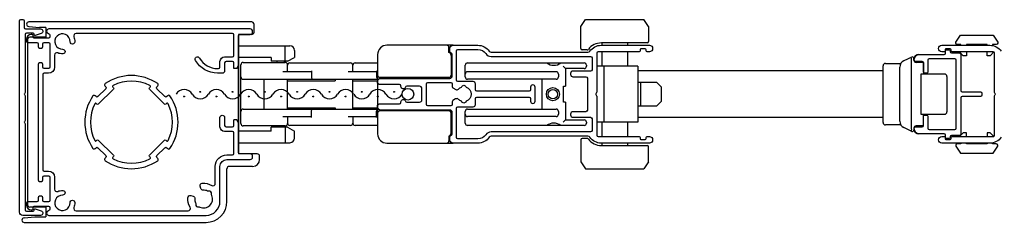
# Model space of a CAD drawing. Header units: inches. Extents: x 1985 to 11287, y 379 to 4336.
# Drawn here: x 7595.31 to 7603.58, y 3438.38 to 3440.09 of the extents above; entities that cross this region are included whole.
import ezdxf

# ---------------------------------------------------------------- set-up
doc = ezdxf.new("R2010")
doc.units = ezdxf.units.IN
doc.header["$MEASUREMENT"] = 0
doc.layers.get('0').update_dxf_attribs({"linetype": 'CONTINUOUS'})
doc.layers.add('screen 99', color=4, linetype='CONTINUOUS')

# ---------------------------------------------------------------- blocks, each defined once
blk = doc.blocks.new('_Screen01')
for centre in [(5.2, 0.5), (1.73, -0.5)]:
    blk.add_circle(centre, 0.1)
for centre, start, end in [((1.73, -1), 30, 150), ((5.2, 1), 210, 330)]:
    blk.add_arc(centre, 2, start, end)

msp = doc.modelspace()

# ---------------------------------------------------------------- linework, layer by layer
at = {"layer": 'screen 99'}
for p, q in [((7597.27386, 3440.074596), (7595.391974, 3440.074596)), ((7597.293545, 3439.987982), (7597.293545, 3440.054911)), ((7600.054302, 3440.035226), (7600.093672, 3440.094281)), ((7600.093672, 3440.094281), (7600.585797, 3440.094281)), ((7600.625167, 3440.035226), (7600.585797, 3440.094281)), ((7595.390258, 3440.035301), (7595.481115, 3440.027352)), ((7595.533706, 3440.027352), (7595.481115, 3440.027352)), ((7595.533706, 3440.027352), (7595.533706, 3439.944675)), ((7597.163624, 3439.968297), (7597.163624, 3438.960425)), ((7597.27386, 3439.968297), (7597.163624, 3439.968297)), ((7600.054302, 3439.850187), (7600.054302, 3440.035226)), ((7600.625167, 3440.035226), (7600.625167, 3439.909242)), ((7595.380163, 3439.92499), (7595.380163, 3438.531292)), ((7595.533706, 3439.944675), (7595.399848, 3439.944675)), ((7597.163624, 3438.972236), (7597.163624, 3439.956486)), ((7600.613356, 3439.897431), (7600.22753, 3439.897431)), ((7600.231467, 3439.897431), (7600.231467, 3439.877746)), ((7600.448002, 3439.897431), (7600.448002, 3439.877746)), ((7597.163624, 3439.873809), (7597.596694, 3439.873809)), ((7597.557324, 3439.743888), (7597.557324, 3439.873809)), ((7597.636064, 3439.834439), (7597.636064, 3439.775384)), ((7598.33777, 3439.799006), (7598.33777, 3439.129716)), ((7598.975564, 3439.877746), (7598.41651, 3439.877746)), ((7598.940131, 3439.817543), (7598.940131, 3439.858061)), ((7600.10844, 3439.838376), (7600.066113, 3439.838376)), ((7600.231467, 3439.822628), (7600.231467, 3439.700581)), ((7600.448002, 3439.822628), (7600.448002, 3439.700581)), ((7597.439214, 3439.775384), (7597.163624, 3439.775384)), ((7597.202994, 3439.732077), (7597.557324, 3439.732077)), ((7597.439214, 3439.775384), (7597.439214, 3439.743888)), ((7597.577009, 3439.743888), (7597.439214, 3439.743888)), ((7597.490395, 3439.732077), (7597.490395, 3439.743888)), ((7597.54945, 3439.743888), (7597.54945, 3439.732077)), ((7597.577009, 3439.743888), (7597.636064, 3439.775384)), ((7597.596694, 3439.72814), (7598.108504, 3439.72814)), ((7598.147874, 3439.72814), (7598.33777, 3439.72814)), ((7598.959816, 3439.791132), (7598.959816, 3439.625778)), ((7599.097611, 3439.72814), (7600.081861, 3439.72814)), ((7602.626861, 3439.724203), (7602.757608, 3439.724203)), ((7602.850216, 3439.778215), (7602.783006, 3439.746874)), ((7602.847333, 3439.169086), (7602.847333, 3439.759636)), ((7602.867018, 3439.751762), (7602.867018, 3439.76751)), ((7602.949695, 3439.732077), (7602.886703, 3439.732077)), ((7602.949695, 3439.732077), (7602.949695, 3439.633652)), ((7597.147267, 3439.680896), (7597.124254, 3439.680896)), ((7597.183309, 3439.21633), (7597.183309, 3439.712392)), ((7597.777796, 3439.653337), (7597.537639, 3439.653337)), ((7597.577009, 3439.653337), (7597.577009, 3439.712392)), ((7597.777796, 3439.661211), (7597.777796, 3439.61003)), ((7598.328976, 3439.653337), (7598.088819, 3439.653337)), ((7598.128189, 3439.653337), (7598.128189, 3439.708455)), ((7598.328976, 3439.661211), (7598.328976, 3439.61003)), ((7599.077926, 3439.61003), (7599.077926, 3439.708455)), ((7599.845641, 3439.653337), (7599.097611, 3439.653337)), ((7599.865326, 3439.633652), (7599.865326, 3439.61003)), ((7599.924381, 3439.680896), (7599.904415, 3439.700581)), ((7600.081861, 3439.680896), (7599.924381, 3439.680896)), ((7599.924381, 3439.680896), (7599.924381, 3439.53129)), ((7600.101546, 3439.708455), (7600.101546, 3439.700581)), ((7600.534616, 3439.700581), (7600.18816, 3439.700581)), ((7600.247215, 3439.700581), (7600.247215, 3439.228141)), ((7600.534616, 3439.700581), (7600.534616, 3439.228141)), ((7602.607176, 3439.661211), (7600.534616, 3439.661211)), ((7602.607176, 3439.224204), (7602.607176, 3439.704518)), ((7602.748908, 3439.235371), (7602.748908, 3439.693352)), ((7602.926073, 3439.633652), (7602.926073, 3439.29507)), ((7603.12686, 3439.633652), (7602.926073, 3439.633652)), ((7597.202994, 3439.590345), (7598.33777, 3439.590345)), ((7597.380159, 3439.338377), (7597.380159, 3439.590345)), ((7597.577009, 3439.338377), (7597.577009, 3439.590345)), ((7597.577009, 3439.578534), (7597.978583, 3439.578534)), ((7597.978583, 3439.590345), (7597.978583, 3439.578534)), ((7598.128189, 3439.338377), (7598.128189, 3439.590345)), ((7598.128189, 3439.578534), (7598.33777, 3439.578534)), ((7598.940131, 3439.606093), (7598.357455, 3439.606093)), ((7599.845641, 3439.590345), (7599.097611, 3439.590345)), ((7599.727531, 3439.338377), (7599.727531, 3439.590345)), ((7600.558238, 3439.562786), (7600.558238, 3439.365936)), ((7600.735403, 3439.523416), (7600.696033, 3439.562786)), ((7603.146545, 3439.613967), (7603.146545, 3439.314755)), ((7599.908633, 3439.53129), (7599.924381, 3439.53129)), ((7599.908633, 3439.397432), (7599.908633, 3439.53129)), ((7599.924381, 3439.397432), (7599.908633, 3439.397432)), ((7599.924381, 3439.397432), (7599.924381, 3439.247826)), ((7600.735403, 3439.405306), (7600.696033, 3439.365936)), ((7597.202994, 3439.338377), (7598.33777, 3439.338377)), ((7597.577009, 3439.350188), (7597.978583, 3439.350188)), ((7597.777796, 3439.267511), (7597.777796, 3439.318692)), ((7597.978583, 3439.350188), (7597.978583, 3439.338377)), ((7598.128189, 3439.350188), (7598.33777, 3439.350188)), ((7598.328976, 3439.267511), (7598.328976, 3439.318692)), ((7598.940131, 3439.322629), (7598.357455, 3439.322629)), ((7598.959816, 3439.13759), (7598.959816, 3439.302944)), ((7599.077926, 3439.220267), (7599.077926, 3439.318692)), ((7599.097611, 3439.338377), (7599.845641, 3439.338377)), ((7599.865326, 3439.318692), (7599.865326, 3439.29507)), ((7597.147267, 3439.247826), (7597.124254, 3439.247826)), ((7597.537639, 3439.275385), (7597.777796, 3439.275385)), ((7597.577009, 3439.275385), (7597.577009, 3439.21633)), ((7598.088819, 3439.275385), (7598.328976, 3439.275385)), ((7598.128189, 3439.275385), (7598.128189, 3439.220267)), ((7599.845641, 3439.275385), (7599.097611, 3439.275385)), ((7599.924381, 3439.247826), (7599.904415, 3439.228141)), ((7599.924381, 3439.247826), (7600.081861, 3439.247826)), ((7600.101546, 3439.228141), (7600.101546, 3439.220267)), ((7600.534616, 3439.228141), (7600.18816, 3439.228141)), ((7600.231467, 3439.228141), (7600.231467, 3439.106094)), ((7600.448002, 3439.228141), (7600.448002, 3439.106094)), ((7602.607176, 3439.267511), (7600.534616, 3439.267511)), ((7602.926073, 3439.29507), (7603.12686, 3439.29507)), ((7602.949695, 3439.196645), (7602.949695, 3439.29507)), ((7597.439214, 3439.153338), (7597.163624, 3439.153338)), ((7597.557324, 3439.196645), (7597.202994, 3439.196645)), ((7597.577009, 3439.184834), (7597.439214, 3439.184834)), ((7597.439214, 3439.153338), (7597.439214, 3439.184834)), ((7597.490395, 3439.184834), (7597.490395, 3439.196645)), ((7597.54945, 3439.196645), (7597.54945, 3439.184834)), ((7597.557324, 3439.184834), (7597.557324, 3439.054913)), ((7597.577009, 3439.184834), (7597.636064, 3439.153338)), ((7598.108504, 3439.200582), (7597.596694, 3439.200582)), ((7597.636064, 3439.094283), (7597.636064, 3439.153338)), ((7598.33777, 3439.200582), (7598.147874, 3439.200582)), ((7600.081861, 3439.200582), (7599.097611, 3439.200582)), ((7602.757608, 3439.204519), (7602.626861, 3439.204519)), ((7602.850216, 3439.150508), (7602.783006, 3439.181849)), ((7602.867018, 3439.17696), (7602.867018, 3439.161212)), ((7602.949695, 3439.196645), (7602.886703, 3439.196645)), ((7597.163624, 3439.054913), (7597.596694, 3439.054913)), ((7598.940131, 3439.11118), (7598.940131, 3439.070661)), ((7600.054302, 3439.078535), (7600.054302, 3438.893496)), ((7600.10844, 3439.090346), (7600.066113, 3439.090346)), ((7598.41651, 3439.050976), (7598.975564, 3439.050976)), ((7600.22753, 3439.031291), (7600.613356, 3439.031291)), ((7600.231467, 3439.050976), (7600.231467, 3439.031291)), ((7600.448002, 3439.050976), (7600.448002, 3439.031291)), ((7600.625167, 3438.893496), (7600.625167, 3439.01948)), ((7597.321104, 3438.960425), (7597.163624, 3438.960425)), ((7597.340789, 3438.913181), (7597.340789, 3438.94074)), ((7600.054302, 3438.893496), (7600.093672, 3438.834441)), ((7600.625167, 3438.893496), (7600.585797, 3438.834441)), ((7597.065199, 3438.558851), (7597.065199, 3438.834441)), ((7597.281734, 3438.854126), (7597.084884, 3438.854126)), ((7600.093672, 3438.834441), (7600.585797, 3438.834441)), ((7595.533706, 3438.511607), (7595.399848, 3438.511607)), ((7595.533706, 3438.511607), (7595.533706, 3438.42893)), ((7595.350888, 3438.420981), (7595.441745, 3438.42893)), ((7595.441745, 3438.42893), (7595.533706, 3438.42893)), ((7595.352604, 3438.381686), (7596.888034, 3438.381686))]:
    msp.add_line(p, q, dxfattribs=at)
for points in [[(7595.340793, 3438.440741, -0.41421356), (7595.313234, 3438.4683), (7595.313234, 3440.08247, -0.41421356), (7595.325045, 3440.094281), (7595.340793, 3440.094281, -0.41421356), (7595.352604, 3440.08247), (7595.352604, 3440.027352, 0.41421356), (7595.364415, 3440.015541), (7595.490399, 3440.015541, -0.85570079), (7595.496412, 3439.977112), (7595.44556, 3439.9608, -0.50834698), (7595.435281, 3439.968297), (7595.435281, 3439.972234, 0.41421356), (7595.427407, 3439.980108), (7595.372289, 3439.980108, 0.41421356), (7595.360478, 3439.968297), (7595.360478, 3439.482219, -0.1316525), (7595.359423, 3439.478282), (7595.353659, 3439.468298, 0.26794919), (7595.353659, 3439.460424), (7595.359423, 3439.450441, -0.1316525), (7595.360478, 3439.446504), (7595.360478, 3439.245999, -0.1316525), (7595.359423, 3439.242062), (7595.353659, 3439.232078, 0.26794919), (7595.353659, 3439.224204), (7595.359423, 3439.214221, -0.1316525), (7595.360478, 3439.210284), (7595.360478, 3438.487985, 0.41421356), (7595.372289, 3438.476174), (7595.427407, 3438.476174, 0.41421356), (7595.435281, 3438.484048), (7595.435281, 3438.487985, -0.50834698), (7595.44556, 3438.495483), (7595.496412, 3438.479171, -0.85570079), (7595.490399, 3438.440741)], [(7598.6921, 3439.397432, 0.41421356), (7598.711785, 3439.417117), (7598.711785, 3439.511605, 0.41421356), (7598.6921, 3439.53129), (7598.584224, 3439.53129, 0.32390717), (7598.573004, 3439.52317, -0.85249755), (7598.53462, 3439.529322), (7598.53462, 3439.535227, 0.41421356), (7598.522809, 3439.547038), (7598.349581, 3439.547038, -0.41421356), (7598.33777, 3439.558849), (7598.33777, 3439.57066, -0.41421356), (7598.365329, 3439.598219), (7598.948005, 3439.598219, 0.41421356), (7598.96769, 3439.617904), (7598.96769, 3439.799337, 0.36597738), (7598.957848, 3439.810983, -0.36597738), (7598.948005, 3439.822628), (7598.948005, 3439.850187, -0.41421356), (7598.975564, 3439.877746), (7599.184225, 3439.877746, -0.24539268), (7599.281152, 3439.827128, 0.24539268), (7599.297307, 3439.818691), (7600.114448, 3439.818691, 0.24539268), (7600.130603, 3439.827128, -0.24539268), (7600.22753, 3439.877746), (7600.633041, 3439.877746, -1), (7600.633041, 3439.822628), (7600.613356, 3439.822628, -0.41421356), (7600.605482, 3439.830502), (7600.605482, 3439.838376, 0.41421356), (7600.597608, 3439.84625), (7600.562175, 3439.84625, 0.41421356), (7600.554301, 3439.838376), (7600.554301, 3439.830502, -0.41421356), (7600.546427, 3439.822628), (7600.199971, 3439.822628, 0.41421356), (7600.18816, 3439.810817), (7600.18816, 3439.482219, -0.1316525), (7600.187105, 3439.478282), (7600.181341, 3439.468298, 0.26794919), (7600.181341, 3439.460424), (7600.187105, 3439.450441, -0.1316525), (7600.18816, 3439.446504), (7600.18816, 3439.117905, 0.41421356), (7600.199971, 3439.106094), (7600.546427, 3439.106094, -0.41421356), (7600.554301, 3439.09822), (7600.554301, 3439.090346, 0.41421356), (7600.562175, 3439.082472), (7600.597608, 3439.082472, 0.41421356), (7600.605482, 3439.090346), (7600.605482, 3439.09822, -0.41421356), (7600.613356, 3439.106094), (7600.633041, 3439.106094, -1), (7600.633041, 3439.050976), (7600.22753, 3439.050976, -0.24539268), (7600.130603, 3439.101595, 0.24539268), (7600.114448, 3439.110031), (7599.297307, 3439.110031, 0.24539268), (7599.281152, 3439.101595, -0.24539268), (7599.184225, 3439.050976), (7598.975564, 3439.050976, -0.41421356), (7598.948005, 3439.078535), (7598.948005, 3439.106094, -0.36597738), (7598.957848, 3439.11774, 0.36597738), (7598.96769, 3439.129386), (7598.96769, 3439.310818, 0.41421356), (7598.948005, 3439.330503), (7598.365329, 3439.330503, -0.41421356), (7598.33777, 3439.358062), (7598.33777, 3439.369873, -0.41421356), (7598.349581, 3439.381684), (7598.522809, 3439.381684, 0.41421356), (7598.53462, 3439.393495), (7598.53462, 3439.399401, -0.85249755), (7598.573004, 3439.405552, 0.32390717), (7598.584224, 3439.397432)], [(7599.003123, 3439.830502, -0.41421356), (7599.014934, 3439.842313), (7599.184225, 3439.842313, -0.24539268), (7599.252074, 3439.80688, 0.24539268), (7599.297307, 3439.783258), (7600.136979, 3439.783258, -0.41421356), (7600.14879, 3439.771447), (7600.14879, 3439.671054, -0.41421356), (7600.136979, 3439.659243), (7599.987373, 3439.659243, 0.41421356), (7599.967688, 3439.639558), (7599.967688, 3439.631684, 0.41421356), (7599.987373, 3439.611999), (7600.097609, 3439.611999, -0.41421356), (7600.10942, 3439.600188), (7600.10942, 3439.328535, -0.41421356), (7600.097609, 3439.316724), (7599.987373, 3439.316724, 0.41421356), (7599.967688, 3439.297039), (7599.967688, 3439.289165, 0.41421356), (7599.987373, 3439.26948), (7600.136979, 3439.26948, -0.41421356), (7600.14879, 3439.257669), (7600.14879, 3439.157275, -0.41421356), (7600.136979, 3439.145464), (7599.297307, 3439.145464, 0.24539268), (7599.252074, 3439.121842, -0.24539268), (7599.184225, 3439.086409), (7599.014934, 3439.086409, -0.41421356), (7599.003123, 3439.09822), (7599.003123, 3439.346251, -0.41421356), (7599.014934, 3439.358062), (7599.144855, 3439.358062, 0.41421356), (7599.16454, 3439.377747), (7599.16454, 3439.42696, -0.41421356), (7599.176351, 3439.438771), (7599.617295, 3439.438771, -0.41421356), (7599.629106, 3439.42696), (7599.629106, 3439.405306, 1), (7599.668476, 3439.405306), (7599.668476, 3439.523416, 1), (7599.629106, 3439.523416), (7599.629106, 3439.501763, -0.41421356), (7599.617295, 3439.489952), (7599.176351, 3439.489952, -0.41421356), (7599.16454, 3439.501763), (7599.16454, 3439.550975, 0.41421356), (7599.144855, 3439.57066), (7599.014934, 3439.57066, -0.41421356), (7599.003123, 3439.582471)], [(7603.264655, 3439.495857, 0.41421356), (7603.276466, 3439.484046), (7603.430009, 3439.484046, -0.41421356), (7603.44182, 3439.472235), (7603.44182, 3439.456487, -0.41421356), (7603.430009, 3439.444676), (7603.276466, 3439.444676, 0.41421356), (7603.264655, 3439.432865), (7603.264655, 3439.127748, -0.41421356), (7603.252844, 3439.115937), (7603.185915, 3439.115937, 0.41421356), (7603.174104, 3439.104126), (7603.174104, 3439.09822, -0.41421356), (7603.16623, 3439.090346), (7603.142608, 3439.090346, -0.41421356), (7603.134734, 3439.09822), (7603.134734, 3439.117905, 0.41421356), (7603.122923, 3439.129716), (7602.910325, 3439.129716, -0.41421356), (7602.870955, 3439.169086), (7602.870955, 3439.17696, -0.41421356), (7602.882766, 3439.188771), (7602.937884, 3439.188771, 0.41421356), (7602.949695, 3439.200582), (7602.949695, 3439.279322, -0.41421356), (7602.957569, 3439.287196), (7602.977254, 3439.287196, -0.41421356), (7602.985128, 3439.279322), (7602.985128, 3439.17696, 0.41421356), (7602.996939, 3439.165149), (7603.213474, 3439.165149, 0.41421356), (7603.225285, 3439.17696), (7603.225285, 3439.751762, 0.41421356), (7603.213474, 3439.763573), (7602.996939, 3439.763573, 0.41421356), (7602.985128, 3439.751762), (7602.985128, 3439.6494, -0.41421356), (7602.977254, 3439.641526), (7602.957569, 3439.641526, -0.41421356), (7602.949695, 3439.6494), (7602.949695, 3439.72814, 0.41421356), (7602.937884, 3439.739951), (7602.882766, 3439.739951, -0.41421356), (7602.870955, 3439.751762), (7602.870955, 3439.759636, -0.41421356), (7602.910325, 3439.799006), (7603.122923, 3439.799006, 0.41421356), (7603.134734, 3439.810817), (7603.134734, 3439.830502, -0.41421356), (7603.142608, 3439.838376), (7603.16623, 3439.838376, -0.41421356), (7603.174104, 3439.830502), (7603.174104, 3439.824597, 0.41421356), (7603.185915, 3439.812786), (7603.252844, 3439.812786, -0.41421356), (7603.264655, 3439.800975)], [(7596.036221, 3438.902929, 0.30865119), (7596.480007, 3438.902929, 0.4700005), (7596.481702, 3438.921037), (7596.473865, 3438.928874, -0.41421356), (7596.473865, 3438.945578), (7596.540678, 3439.012391, -0.41421356), (7596.557381, 3439.012391), (7596.565218, 3439.004553, 0.4700005), (7596.583326, 3439.006248, 0.30865119), (7596.583326, 3439.450035, 0.4700005), (7596.565218, 3439.451729), (7596.557381, 3439.443892, -0.41421356), (7596.540678, 3439.443892), (7596.473865, 3439.510705, -0.41421356), (7596.473865, 3439.527408), (7596.481702, 3439.535246, 0.4700005), (7596.480007, 3439.553354, 0.30865119), (7596.036221, 3439.553354, 0.4700005), (7596.034526, 3439.535246), (7596.042363, 3439.527408, -0.41421356), (7596.042363, 3439.510705), (7595.97555, 3439.443892, -0.41421356), (7595.958847, 3439.443892), (7595.951009, 3439.451729, 0.4700005), (7595.932901, 3439.450035, 0.30865119), (7595.932901, 3439.006248, 0.4700005), (7595.951009, 3439.004553), (7595.958847, 3439.012391, -0.41421356), (7595.97555, 3439.012391), (7596.042363, 3438.945578, -0.41421356), (7596.042363, 3438.928874), (7596.034526, 3438.921037, 0.4700005)], [(7596.413796, 3438.918634, 0.51116244), (7596.415825, 3438.931236), (7596.409835, 3438.937226, -0.41421356), (7596.409835, 3438.948361), (7596.537894, 3439.07642, -0.41421356), (7596.549029, 3439.07642), (7596.555019, 3439.07043, 0.51116244), (7596.567621, 3439.072459, 0.23733328), (7596.567621, 3439.383823, 0.51116244), (7596.555019, 3439.385853), (7596.549029, 3439.379863, -0.41421356), (7596.537894, 3439.379863), (7596.409835, 3439.507921, -0.41421356), (7596.409835, 3439.519057), (7596.415825, 3439.525047, 0.51116244), (7596.413796, 3439.537649, 0.23733328), (7596.102432, 3439.537649, 0.51116244), (7596.100402, 3439.525047), (7596.106392, 3439.519057, -0.41421356), (7596.106392, 3439.507921), (7595.978334, 3439.379863, -0.41421356), (7595.967198, 3439.379863), (7595.961208, 3439.385853, 0.51116244), (7595.948606, 3439.383823, 0.23733328), (7595.948606, 3439.072459, 0.51116244), (7595.961208, 3439.07043), (7595.967198, 3439.07642, -0.41421356), (7595.978334, 3439.07642), (7596.106392, 3438.948361, -0.41421356), (7596.106392, 3438.937226), (7596.100402, 3438.931236, 0.51116244), (7596.102432, 3438.918634, 0.23733328)], [(7599.047055, 3439.404322, -0.12550234), (7599.02063, 3439.420782, 0.3454303), (7598.996574, 3439.424212), (7598.973596, 3439.410945, 0.26794919), (7598.96769, 3439.400717), (7598.96769, 3439.377747, -0.41421356), (7598.955879, 3439.365936), (7598.762966, 3439.365936, -0.41421356), (7598.751155, 3439.377747), (7598.751155, 3439.550975, -0.41421356), (7598.762966, 3439.562786), (7598.955879, 3439.562786, -0.41421356), (7598.96769, 3439.550975), (7598.96769, 3439.528006, 0.26794919), (7598.973596, 3439.517778), (7598.996945, 3439.504297, 0.34688676), (7599.020404, 3439.507703, -0.12682365), (7599.047055, 3439.524401, -0.77459667), (7599.085175, 3439.524401, -0.73172268), (7599.085175, 3439.404322, -0.77459667)]]:
    msp.add_lwpolyline(points, format="xyb", close=True, dxfattribs=at)
for points in [[(7597.147267, 3439.680896), (7597.162569, 3439.7074, 0.1316525), (7597.163624, 3439.711337), (7597.163624, 3439.956486, -0.41421356), (7597.175435, 3439.968297), (7597.262049, 3439.968297, 0.41421356), (7597.281734, 3439.987982), (7597.281734, 3439.995856, 0.41421356), (7597.262049, 3440.015541), (7595.561265, 3440.015541, 0.93922053), (7595.558804, 3439.976326, -0.37796447), (7595.569139, 3439.964607), (7595.569139, 3439.948612, -0.41421356), (7595.557328, 3439.936801), (7595.435281, 3439.936801, -0.41421356), (7595.427407, 3439.944675), (7595.427407, 3439.960423, 0.41421356), (7595.419533, 3439.968297), (7595.411659, 3439.968297, 0.41421356), (7595.372289, 3439.928927), (7595.372289, 3439.913179, 0.41421356), (7595.3841, 3439.901368), (7595.458903, 3439.901368, -0.41421356), (7595.470714, 3439.889557), (7595.470714, 3439.865935, 0.41421356), (7595.482525, 3439.854124), (7595.498273, 3439.854124, 0.41421356), (7595.510084, 3439.865935), (7595.510084, 3439.889557, -0.41421356), (7595.521895, 3439.901368), (7595.557328, 3439.901368, -0.41421356), (7595.569139, 3439.889557), (7595.569139, 3439.692707, -0.41421356), (7595.557328, 3439.680896), (7595.521895, 3439.680896, -0.41421356), (7595.510084, 3439.692707), (7595.510084, 3439.716329, 0.41421356), (7595.498273, 3439.72814), (7595.482525, 3439.72814, 0.41421356), (7595.470714, 3439.716329), (7595.470714, 3438.739953, 0.41421356), (7595.482525, 3438.728142), (7595.498273, 3438.728142, 0.41421356), (7595.510084, 3438.739953), (7595.510084, 3438.763575, -0.41421356), (7595.521895, 3438.775386), (7595.557328, 3438.775386, -0.41421356), (7595.569139, 3438.763575), (7595.569139, 3438.566725, -0.41421356), (7595.557328, 3438.554914), (7595.521895, 3438.554914, -0.41421356), (7595.510084, 3438.566725), (7595.510084, 3438.590347, 0.41421356), (7595.498273, 3438.602158), (7595.482525, 3438.602158, 0.41421356), (7595.470714, 3438.590347), (7595.470714, 3438.566725, -0.41421356), (7595.458903, 3438.554914), (7595.3841, 3438.554914, 0.41421356), (7595.372289, 3438.543103), (7595.372289, 3438.527355, 0.41421356), (7595.411659, 3438.487985), (7595.419533, 3438.487985, 0.41421356), (7595.427407, 3438.495859), (7595.427407, 3438.511607, -0.41421356), (7595.435281, 3438.519481), (7595.557328, 3438.519481, -0.41421356), (7595.569139, 3438.50767), (7595.569139, 3438.491675, -0.37796447), (7595.558804, 3438.479957, 0.93922053), (7595.561265, 3438.440741), (7596.888034, 3438.440741, 0.41421356), (7597.006144, 3438.558851), (7597.006144, 3438.854126, -0.41421356), (7597.065199, 3438.913181), (7597.262049, 3438.913181, 0.41421356), (7597.281734, 3438.932866), (7597.281734, 3438.94074, 0.41421356), (7597.262049, 3438.960425), (7597.175435, 3438.960425, -0.41421356), (7597.163624, 3438.972236), (7597.163624, 3439.217385, 0.1316525), (7597.162569, 3439.221322), (7597.147267, 3439.247826)], [(7597.124254, 3439.680896), (7597.124254, 3439.72814, 0.41421356), (7597.112443, 3439.739951), (7597.057325, 3439.739951, 0.41421356), (7597.045514, 3439.72814), (7597.045514, 3439.661211, -0.41421356), (7597.025829, 3439.641526), (7596.986459, 3439.641526, -0.26794919), (7596.798934, 3439.749794, -1), (7596.833029, 3439.769479, 0.26794919), (7596.986459, 3439.680896), (7596.994333, 3439.680896, 0.41421356), (7597.006144, 3439.692707), (7597.006144, 3439.739951, -0.41421356), (7597.045514, 3439.779321), (7597.112443, 3439.779321, 0.41421356), (7597.124254, 3439.791132), (7597.124254, 3439.96436, 0.41421356), (7597.112443, 3439.976171), (7595.790102, 3439.976171, 0.53390927), (7595.771901, 3439.948987, -0.10486143), (7595.77973, 3439.906416, -1), (7595.740375, 3439.907483, 2.5098457), (7595.677198, 3439.844306, -1), (7595.678264, 3439.80495, -0.10486143), (7595.635693, 3439.812779, 0.53390927), (7595.608509, 3439.794578), (7595.608509, 3439.692707, -0.41421356), (7595.557328, 3439.641526), (7595.521895, 3439.641526, 0.41421356), (7595.510084, 3439.629715), (7595.510084, 3438.826567, 0.41421356), (7595.521895, 3438.814756), (7595.557328, 3438.814756, -0.41421356)], [(7603.264655, 3439.877746), (7603.264655, 3439.883756), (7603.233159, 3439.883756, -0.41421356), (7603.221348, 3439.895567), (7603.221348, 3439.903441), (7603.260718, 3439.962496), (7603.536308, 3439.962496), (7603.575678, 3439.903441), (7603.575678, 3439.895567, -0.41421356), (7603.563867, 3439.883756), (7603.532371, 3439.883756), (7603.532371, 3439.87536)], [(7603.605676, 3439.101595, -0.24539268), (7603.508749, 3439.050976), (7603.103238, 3439.050976, -1), (7603.103238, 3439.106094), (7603.122923, 3439.106094, -0.41421356), (7603.130797, 3439.09822), (7603.130797, 3439.090346, 0.41421356), (7603.138671, 3439.082472), (7603.174104, 3439.082472, 0.41421356), (7603.181978, 3439.090346), (7603.181978, 3439.09822, -0.41421356), (7603.189852, 3439.106094), (7603.536308, 3439.106094, 0.41421356), (7603.548119, 3439.117905), (7603.548119, 3439.446504, -0.1316525), (7603.549174, 3439.450441), (7603.554938, 3439.460424, 0.26794919), (7603.554938, 3439.468298), (7603.549174, 3439.478282, -0.1316525), (7603.548119, 3439.482219), (7603.548119, 3439.810817, 0.41421356), (7603.536308, 3439.822628), (7603.189852, 3439.822628, -0.41421356), (7603.181978, 3439.830502), (7603.181978, 3439.838376, 0.41421356), (7603.174104, 3439.84625), (7603.138671, 3439.84625, 0.41421356), (7603.130797, 3439.838376), (7603.130797, 3439.830502, -0.41421356), (7603.122923, 3439.822628), (7603.103238, 3439.822628, -1), (7603.103238, 3439.877746), (7603.508749, 3439.877746, -0.24539268), (7603.605676, 3439.827128, 0.24539268)], [(7595.557328, 3438.814756, -0.41421356), (7595.608509, 3438.763575), (7595.608509, 3438.661704, 0.53390927), (7595.635693, 3438.643504, -0.10486143), (7595.678264, 3438.651333, -1), (7595.677198, 3438.611977, 2.5098457), (7595.740375, 3438.5488, -1), (7595.77973, 3438.549867, -0.10486143), (7595.771901, 3438.507295, 0.53390927), (7595.790102, 3438.480111), (7596.736533, 3438.480111, 0.58231702), (7596.753432, 3438.509891, -0.15804316), (7596.735015, 3438.59037, -0.46592626), (7596.759718, 3438.607644), (7596.779083, 3438.602455, -0.35399729), (7596.793647, 3438.582419, 0.12106273), (7596.800355, 3438.547355, -0.15958718), (7596.801742, 3438.53518, 0.53881591), (7596.824992, 3438.51193, -0.15958718), (7596.837167, 3438.510542, 0.69548238), (7596.936343, 3438.609718, -0.15958718), (7596.934955, 3438.621893, 0.53881591), (7596.911706, 3438.645143, -0.15958718), (7596.89953, 3438.64653, 0.12106273), (7596.864466, 3438.653239, -0.35399729), (7596.84443, 3438.667802), (7596.839241, 3438.687167, -0.46592626), (7596.856515, 3438.71187, -0.15804316), (7596.936994, 3438.693453, 0.58231702), (7596.966774, 3438.710352), (7596.966774, 3438.854126, -0.41421356), (7597.065199, 3438.952551), (7597.112443, 3438.952551, 0.41421356), (7597.124254, 3438.964362), (7597.124254, 3439.13759, 0.41421356), (7597.112443, 3439.149401), (7597.045514, 3439.149401, -0.41421356), (7597.006144, 3439.188771), (7597.006144, 3439.267511, -1), (7597.045514, 3439.267511), (7597.045514, 3439.200582, 0.41421356), (7597.057325, 3439.188771), (7597.112443, 3439.188771, 0.41421356), (7597.124254, 3439.200582), (7597.124254, 3439.247826, 0.41421356)], [(7603.264655, 3439.050976), (7603.264655, 3439.044967), (7603.233159, 3439.044967, 0.41421356), (7603.221348, 3439.033156), (7603.221348, 3439.025282), (7603.260718, 3438.966227), (7603.536308, 3438.966227), (7603.575678, 3439.025282), (7603.575678, 3439.033156, 0.41421356), (7603.563867, 3439.044967), (7603.532371, 3439.044967), (7603.532371, 3439.053363)]]:
    msp.add_lwpolyline(points, format="xyb", dxfattribs=at)
for points in [[(7603.485127, 3439.877746), (7603.485127, 3439.883756), (7603.311899, 3439.883756), (7603.311899, 3439.877746)], [(7603.311899, 3439.822628), (7603.311899, 3439.789268), (7603.28434, 3439.789268), (7603.252844, 3439.820764), (7603.264655, 3439.820764), (7603.264655, 3439.822628)], [(7603.532371, 3439.822628), (7603.532371, 3439.820764), (7603.544182, 3439.820764), (7603.512686, 3439.789268), (7603.485127, 3439.789268), (7603.485127, 3439.822628)], [(7600.696033, 3439.562786), (7600.534616, 3439.562786)], [(7600.735403, 3439.405306), (7600.735403, 3439.523416)], [(7600.534616, 3439.365936), (7600.696033, 3439.365936)], [(7603.311899, 3439.106094), (7603.311899, 3439.139455), (7603.28434, 3439.139455), (7603.252844, 3439.107959), (7603.264655, 3439.107959), (7603.264655, 3439.106094)], [(7603.532371, 3439.106094), (7603.532371, 3439.107959), (7603.544182, 3439.107959), (7603.512686, 3439.139455), (7603.485127, 3439.139455), (7603.485127, 3439.106094)], [(7603.485127, 3439.050976), (7603.485127, 3439.044967), (7603.311899, 3439.044967), (7603.311899, 3439.050976)]]:
    msp.add_lwpolyline(points, dxfattribs=at)
for centre, radius in [((7598.593675, 3439.464361), 0.049213), ((7599.818082, 3439.464361), 0.055118), ((7599.818082, 3439.464361), 0.03937)]:
    msp.add_circle(centre, radius, dxfattribs=at)
for centre, radius, start, end in [((7595.391974, 3440.054911), 0.019685, 90, 265), ((7597.27386, 3440.054911), 0.019685, 0, 90), ((7597.27386, 3439.987982), 0.019685, 270, 0), ((7595.399848, 3439.92499), 0.019685, 90, 180), ((7600.22753, 3439.759636), 0.137795, 90, 142.7522191), ((7600.613356, 3439.909242), 0.011811, 270, 0), ((7597.596694, 3439.834439), 0.03937, 0, 90), ((7598.41651, 3439.799006), 0.07874, 90, 180), ((7598.920446, 3439.858061), 0.019685, 0, 90), ((7598.932257, 3439.791132), 0.027559, 0, 73.3984505), ((7600.066113, 3439.850187), 0.011811, 180, 270), ((7600.10844, 3439.850187), 0.011811, 270, 322.7522191), ((7602.910325, 3439.759636), 0.03937, 90, 180), ((7597.202994, 3439.712392), 0.019685, 90, 180), ((7597.557324, 3439.712392), 0.019685, 0, 90), ((7597.596694, 3439.708455), 0.019685, 90, 180), ((7598.108504, 3439.708455), 0.019685, 0, 90), ((7598.147874, 3439.708455), 0.019685, 90, 180), ((7599.097611, 3439.708455), 0.019685, 90, 180), ((7599.825956, 3439.80688), 0.098425, 233.1301024, 306.8698976), ((7600.081861, 3439.708455), 0.019685, 0, 90), ((7602.626861, 3439.704518), 0.019685, 90, 180), ((7602.807963, 3439.693352), 0.059055, 115, 180), ((7602.855207, 3439.76751), 0.011811, 0, 115), ((7602.886703, 3439.751762), 0.019685, 180, 270), ((7599.097611, 3439.633652), 0.019685, 90, 180), ((7599.845641, 3439.633652), 0.019685, 0, 90), ((7600.081861, 3439.700581), 0.019685, 270, 0), ((7603.12686, 3439.613967), 0.019685, 0, 90), ((7597.202994, 3439.61003), 0.019685, 180, 270), ((7598.357455, 3439.625778), 0.019685, 180, 270), ((7598.940131, 3439.625778), 0.019685, 270, 0), ((7599.097611, 3439.61003), 0.019685, 180, 270), ((7599.845641, 3439.61003), 0.019685, 270, 0), ((7597.202994, 3439.318692), 0.019685, 90, 180), ((7598.357455, 3439.302944), 0.019685, 90, 180), ((7598.940131, 3439.302944), 0.019685, 0, 90), ((7599.097611, 3439.318692), 0.019685, 90, 180), ((7599.845641, 3439.318692), 0.019685, 0, 90), ((7603.12686, 3439.314755), 0.019685, 270, 0), ((7597.596694, 3439.220267), 0.019685, 180, 270), ((7598.108504, 3439.220267), 0.019685, 270, 0), ((7598.147874, 3439.220267), 0.019685, 180, 270), ((7599.097611, 3439.29507), 0.019685, 180, 270), ((7599.097611, 3439.220267), 0.019685, 180, 270), ((7599.825956, 3439.121842), 0.098425, 53.1301024, 126.8698976), ((7599.845641, 3439.29507), 0.019685, 270, 0), ((7600.081861, 3439.228141), 0.019685, 0, 90), ((7600.081861, 3439.220267), 0.019685, 270, 0), ((7602.626861, 3439.224204), 0.019685, 180, 270), ((7602.807963, 3439.235371), 0.059055, 180, 245), ((7597.202994, 3439.21633), 0.019685, 180, 270), ((7597.557324, 3439.21633), 0.019685, 270, 0), ((7598.932257, 3439.13759), 0.027559, 286.6015495, 0), ((7602.855207, 3439.161212), 0.011811, 245, 0), ((7602.886703, 3439.17696), 0.019685, 90, 180), ((7602.910325, 3439.169086), 0.03937, 180, 270), ((7597.596694, 3439.094283), 0.03937, 270, 0), ((7598.41651, 3439.129716), 0.07874, 180, 270), ((7598.920446, 3439.070661), 0.019685, 270, 360), ((7600.066113, 3439.078535), 0.011811, 90, 180), ((7600.10844, 3439.078535), 0.011811, 37.2477809, 90), ((7600.22753, 3439.169086), 0.137795, 217.2477809, 270), ((7600.613356, 3439.01948), 0.011811, 0, 90), ((7597.281734, 3438.913181), 0.059055, 270, 0), ((7597.321104, 3438.94074), 0.019685, 0, 90), ((7597.084884, 3438.834441), 0.019685, 90, 180), ((7596.888034, 3438.558851), 0.177165, 270, 0), ((7595.399848, 3438.531292), 0.019685, 180, 270), ((7595.352604, 3438.401371), 0.019685, 95, 270)]:
    msp.add_arc(centre, radius, start, end, dxfattribs=at)
for centre, major_axis, ratio in [((7602.841131, 3439.759636), (0, 0.014342), 0.43241246), ((7597.794602, 3439.61003), (0, -0.019685), 0.85376313), ((7598.345782, 3439.61003), (0, -0.019685), 0.85376313)]:
    msp.add_ellipse(centre, major_axis=major_axis, ratio=ratio, start_param=4.71238898, end_param=6.28318531, dxfattribs=at)
at = {"layer": 'screen 99', "extrusion": (0, 0, -1)}
for centre, major_axis, ratio, start_param, end_param in [((7597.794602, 3439.318692), (0, 0.019685), 0.85376313, 4.71238898, 6.28318531), ((7598.345782, 3439.318692), (0, 0.019685), 0.85376313, 4.71238898, 6.28318531), ((7602.841131, 3439.169086), (0, 0.014342), 0.43241246, 1.57079633, 3.14159265)]:
    msp.add_ellipse(centre, major_axis=major_axis, ratio=ratio, start_param=start_param, end_param=end_param, dxfattribs=at)

# ---------------------------------------------------------------- block references
at = {"layer": 'screen 99', "xscale": 0.0393699999999626, "yscale": 0.0393699999999626, "zscale": 0.0393699999999626}
for p in [(7596.635119, 3439.464361), (7596.907882, 3439.464361), (7597.180646, 3439.464361), (7597.453409, 3439.464361), (7597.726173, 3439.464361), (7597.998936, 3439.464361), (7598.271699, 3439.464361)]:
    msp.add_blockref('_Screen01', p, dxfattribs=at)

doc.saveas('drawing.dxf')
